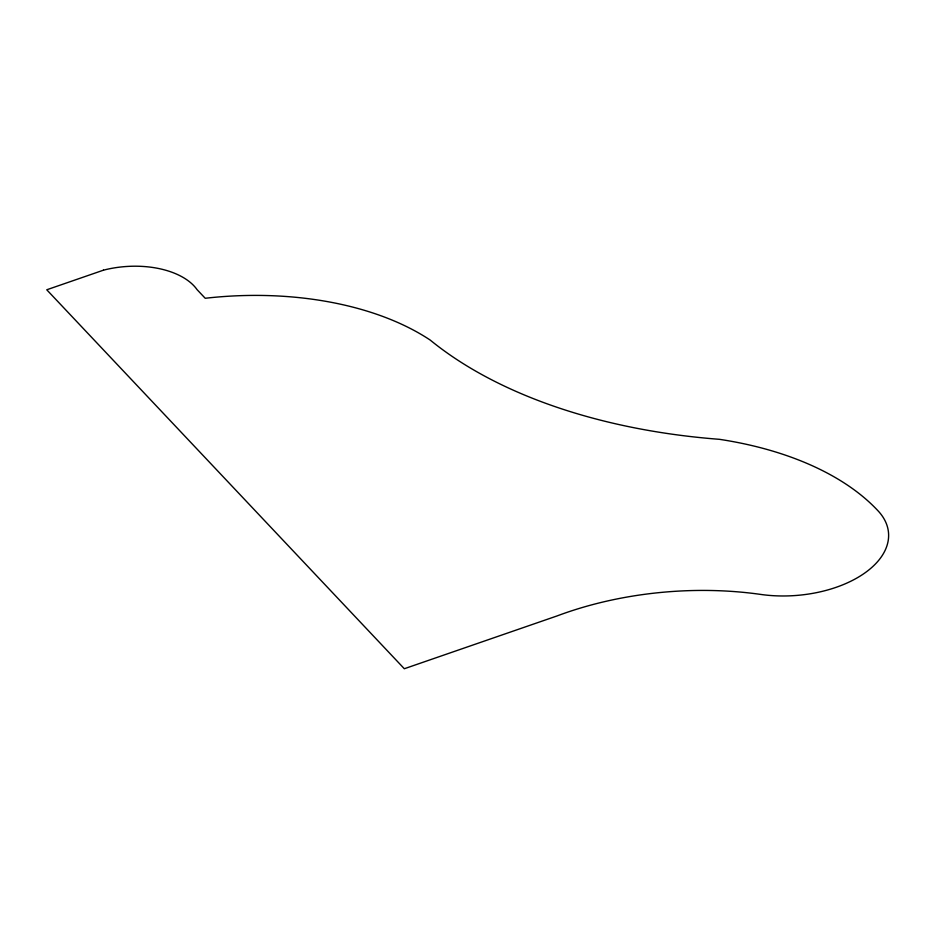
<?xml version="1.0" encoding="UTF-8"?>
<svg xmlns="http://www.w3.org/2000/svg" width="935" height="935" viewBox="0 0 935 935"><rect width="100%" height="100%" fill="white"/><g stroke="black" fill="none" stroke-linecap="round" stroke-linejoin="round"><path stroke-width="1.4" d="M103.469 270.168L46.75 289.78L404.317 668.735L557.038 615.943A250.919 142.845 -4.4 0 1 760.424 594.38A96.948 55.188 -4.4 0 0 865.331 572.617A96.948 55.188 -4.4 0 0 877.474 510.229A285.619 162.596 -4.4 0 0 719.436 439.321A470.714 267.971 -4.4 0 1 430.205 340.071A253.245 144.165 -4.4 0 0 205.221 298.277L197.086 289.663A73.783 42.005 -4.4 0 0 103.469 270.168"/></g></svg>
